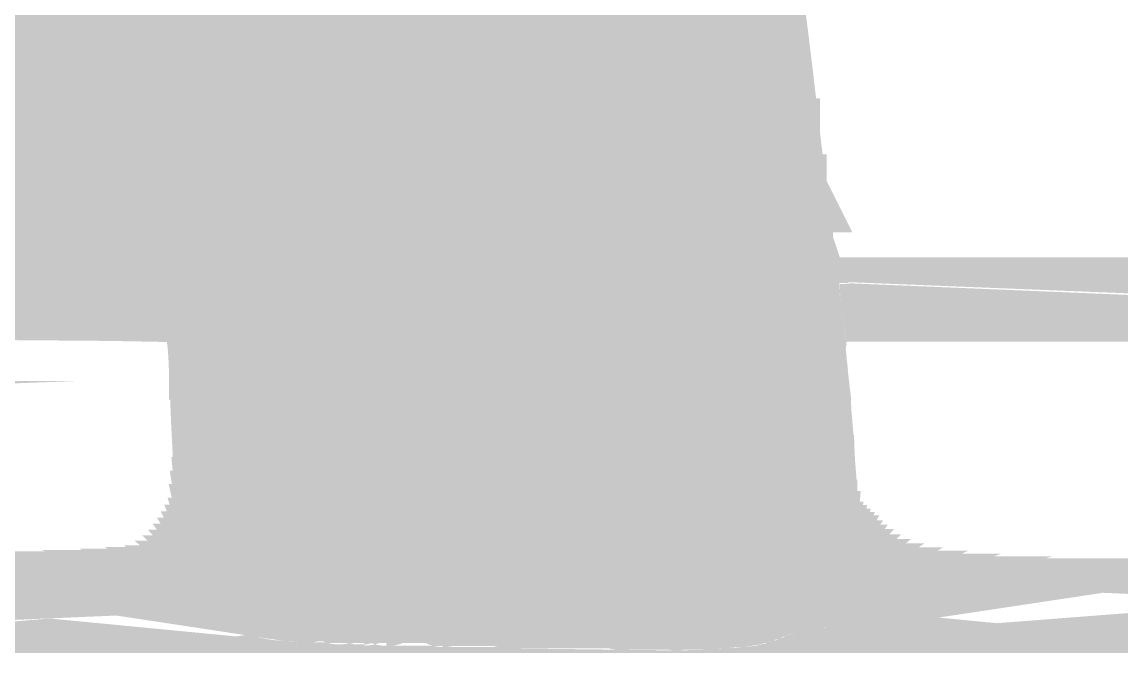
# Model space of a CAD drawing. Extents: x -22 to 239, y -29 to 162.
# Drawn here: x 192.526 to 193.804, y 32.065 to 32.799 of the extents above; entities that cross this region are included whole.
import ezdxf

# ---------------------------------------------------------------- set-up
doc = ezdxf.new("R2010")
doc.units = 0
doc.layers.add('2D_LINE_126', color=255, linetype='CONTINUOUS')

# ---------------------------------------------------------------- blocks, each defined once
blk = doc.blocks.new('SMOOTH_0$1')
at = {"const_width": 0.05}
blk.add_lwpolyline([(-0.025, 0, 1), (0.025, 0, 1)], format="xyb", close=True, dxfattribs=at)
blk = doc.blocks.new('DRAWING_129')
at = {"layer": '2D_LINE_126', "const_width": 0.1}
blk.add_lwpolyline([(-5.8264746667, 0.4786546667), (-5.6820706667, 0.4790993333), (-5.5718146667, 0.4782126667), (-5.4835, 0.476564), (-5.4811813333, 0.4764226667), (-5.478886, 0.4761013333), (-5.4766226667, 0.4756013333), (-5.4744053333, 0.4749266667), (-5.4722473333, 0.4740806667), (-5.4701506667, 0.4730626667), (-5.468926, 0.4723413333), (-5.4677646667, 0.4715253333), (-5.4666726667, 0.470618), (-5.465658, 0.4696253333), (-5.464726, 0.468554), (-5.463884, 0.4674106667), (-5.4631373333, 0.4662033333), (-5.4624906667, 0.46494), (-5.4619453333, 0.463622), (-5.4599073333, 0.4573886667), (-5.458322, 0.4510413333), (-5.4571933333, 0.4445973333), (-5.4551986667, 0.4273453333), (-5.45399, 0.4099853333), (-5.4508746667, 0.33415), (-5.4462253333, 0.243302), (-5.4446733333, 0.2273146667), (-5.4421686667, 0.2114566667), (-5.438704, 0.195714), (-5.4363026667, 0.1876386667), (-5.4332306667, 0.1798053333), (-5.4295073333, 0.17226), (-5.4251566667, 0.1650533333), (-5.4201286667, 0.158088), (-5.4145713333, 0.151556), (-5.4085126667, 0.1454866667), (-5.4019586667, 0.1398933333), (-5.3989353333, 0.137708), (-5.3957493333, 0.13578), (-5.392418, 0.1341166667), (-5.388962, 0.1327293333), (-5.3854046667, 0.1316273333), (-5.3817653333, 0.1308173333), (-5.3629793333, 0.127962), (-5.3440146667, 0.126138), (-5.2757926667, 0.1230693333), (-5.10946, 0.1198613333), (-4.9131226667, 0.117434), (-4.8766613333, 0.118258), (-4.840146, 0.1213073333), (-4.8317053333, 0.1225786667), (-4.823384, 0.1244493333), (-4.815218, 0.12691), (-4.8072486667, 0.1299486667), (-4.799518, 0.1335486667), (-4.792562, 0.1374833333), (-4.785972, 0.1420033333), (-4.779796, 0.1470746667), (-4.7740813333, 0.1526606667), (-4.7688286667, 0.1587713333), (-4.7651166667, 0.163882), (-4.761814, 0.169252), (-4.7589293333, 0.1748633333), (-4.7572653333, 0.1788213333), (-4.7559126667, 0.1828886667), (-4.7548753333, 0.1870486667), (-4.7541573333, 0.191298), (-4.7530346667, 0.2036), (-4.7528433333, 0.215914), (-4.754526, 0.269244), (-4.7570486667, 0.3120353333), (-4.7619173333, 0.3697913333), (-4.7680466667, 0.4316306667), (-4.7746293333, 0.488364), (-4.7815986667, 0.5445113333), (-4.788896, 0.604566), (-4.7954786667, 0.6598186667), (-4.8000246667, 0.6994146667), (-4.8042573333, 0.7359426667), (-4.8096813333, 0.7802266667), (-4.8153633333, 0.8248873333), (-4.8204086667, 0.8626806667)], dxfattribs=at)
for points in [[(-6.5965446667, 0.8247866667), (-6.5708766667, 0.86258), (-4.821164, 0.86258), (-4.8161186667, 0.8247866667)], [(-6.6268733333, 0.7801306667), (-6.5965446667, 0.8247866667), (-4.8161186667, 0.8247866667), (-4.8104373333, 0.7801306667)], [(-6.6569473333, 0.73585), (-6.6268733333, 0.7801306667), (-4.8104373333, 0.7801306667), (-4.805014, 0.73585)], [(-6.6671913333, 0.720766), (-6.6569473333, 0.73585), (-4.805014, 0.73585), (-4.803266, 0.720766)], [(-6.6817566667, 0.6993273333), (-6.6671913333, 0.720766), (-4.803266, 0.720766), (-4.8007813333, 0.6993273333)], [(-6.70829, 0.660272), (-6.6817566667, 0.6993273333), (-4.8007813333, 0.6993273333), (-4.7962973333, 0.660272)], [(-6.7463086667, 0.604476), (-6.7086606667, 0.6597286667), (-4.7962353333, 0.6597286667), (-4.7896526667, 0.604476)], [(-6.7082906667, 0.6602713333), (-6.70829, 0.660272), (-4.7962973333, 0.660272), (-4.7962973333, 0.6602713333)], [(-6.7086586667, 0.659732), (-6.7082906667, 0.6602713333), (-4.7962973333, 0.6602713333), (-4.7962353333, 0.659732)], [(-6.7086606667, 0.6597286667), (-6.7086586667, 0.659732), (-4.7962353333, 0.659732), (-4.7962353333, 0.6597286667)], [(-6.74631, 0.6044746667), (-6.7463086667, 0.604476), (-4.7896526667, 0.604476), (-4.789652, 0.6044746667)], [(-6.752576, 0.5952786667), (-6.74631, 0.6044746667), (-4.789652, 0.6044746667), (-4.7885346667, 0.5952786667)], [(-6.787322, 0.5444193333), (-6.7525766667, 0.595278), (-4.7885346667, 0.595278), (-4.7823553333, 0.5444193333)], [(-6.7525766667, 0.595278), (-6.752576, 0.5952786667), (-4.7885346667, 0.5952786667), (-4.7885346667, 0.595278)], [(-6.793566, 0.5352793333), (-6.7873233333, 0.5444173333), (-4.7823546667, 0.5444173333), (-4.7812206667, 0.5352793333)], [(-6.7873233333, 0.5444173333), (-6.787322, 0.5444193333), (-4.7823553333, 0.5444193333), (-4.7823546667, 0.5444173333)], [(-6.8233313333, 0.4919146667), (-6.7935673333, 0.535278), (-4.7812206667, 0.535278), (-4.775838, 0.4919146667)], [(-6.7935673333, 0.535278), (-6.793566, 0.5352793333), (-4.7812206667, 0.5352793333), (-4.7812206667, 0.535278)], [(-6.8314993333, 0.4798613333), (-6.8258013333, 0.48827), (-4.7753853333, 0.48827), (-4.77441, 0.4798613333)], [(-6.8258013333, 0.48827), (-6.8233313333, 0.4919146667), (-4.775838, 0.4919146667), (-4.7753853333, 0.48827)], [(-6.8345706667, 0.4753293333), (-6.83296, 0.477706), (-6.033226, 0.477706), (-6.1179753333, 0.4753293333)], [(-6.8345713333, 0.4753286667), (-6.8345706667, 0.4753293333), (-6.1179753333, 0.4753293333), (-6.117996, 0.4753286667)], [(-5.4834693333, 0.4773253333), (-5.483486, 0.477326), (-4.7741153333, 0.477326), (-4.7741153333, 0.4773253333)], [(-5.4834533333, 0.4773246667), (-5.4834693333, 0.4773253333), (-4.7741153333, 0.4773253333), (-4.7741153333, 0.4773246667)], [(-6.8371826667, 0.4714753333), (-6.834572, 0.4753266667), (-6.118016, 0.4753266667), (-6.1651566667, 0.4714753333)], [(-6.83296, 0.477706), (-6.83296, 0.4777066667), (-6.0332173333, 0.4777066667), (-6.033226, 0.477706)], [(-5.4811346667, 0.4771833333), (-5.4834533333, 0.4773246667), (-4.7741153333, 0.4773246667), (-4.7740993333, 0.4771833333)], [(-6.834572, 0.4753266667), (-6.8345713333, 0.4753286667), (-6.117996, 0.4753286667), (-6.118016, 0.4753266667)], [(-6.8318006667, 0.4794166667), (-6.8314993333, 0.4798613333), (-5.6820726667, 0.4798613333), (-5.8264773333, 0.4794166667)], [(-5.481106, 0.4771813333), (-5.4811346667, 0.4771833333), (-4.7740993333, 0.4771833333), (-4.7740986667, 0.4771813333)], [(-5.4810753333, 0.4771773333), (-5.481106, 0.4771813333), (-4.7740986667, 0.4771813333), (-4.7740986667, 0.4771773333)], [(-5.4787506667, 0.476852), (-5.47878, 0.476856), (-4.7740613333, 0.476856), (-4.7740606667, 0.476852)], [(-5.47878, 0.476856), (-5.4810753333, 0.4771773333), (-4.7740986667, 0.4771773333), (-4.7740613333, 0.476856)], [(-5.476458, 0.476346), (-5.4787213333, 0.4768453333), (-4.77406, 0.4768453333), (-4.774002, 0.476346)], [(-5.4787213333, 0.4768453333), (-5.4787506667, 0.476852), (-4.7740606667, 0.476852), (-4.77406, 0.4768453333)], [(-5.4764286667, 0.4763393333), (-5.476458, 0.476346), (-4.774002, 0.476346), (-4.7740013333, 0.4763393333)], [(-5.4741546667, 0.4756466667), (-5.4741833333, 0.4756553333), (-4.773922, 0.4756553333), (-4.7739206667, 0.4756466667)], [(-5.4741833333, 0.4756553333), (-5.4764006667, 0.4763306667), (-4.774, 0.4763306667), (-4.773922, 0.4756553333)], [(-5.4764006667, 0.4763306667), (-5.4764286667, 0.4763393333), (-4.7740013333, 0.4763393333), (-4.774, 0.4763306667)], [(-5.4741266667, 0.475636), (-5.4741546667, 0.4756466667), (-4.7739206667, 0.4756466667), (-4.7739193333, 0.475636)], [(-5.4719413333, 0.4747793333), (-5.4719693333, 0.47479), (-4.7738213333, 0.47479), (-4.77382, 0.4747793333)], [(-5.4719693333, 0.47479), (-5.4741266667, 0.475636), (-4.7739193333, 0.475636), (-4.7738213333, 0.47479)], [(-5.5718086667, 0.4789746667), (-5.6820646667, 0.4798613333), (-4.77441, 0.4798613333), (-4.7743066667, 0.4789746667)], [(-5.469818, 0.473748), (-5.4719146667, 0.474766), (-4.7738186667, 0.474766), (-4.7737006667, 0.473748)], [(-5.4719146667, 0.474766), (-5.4719413333, 0.4747793333), (-4.77382, 0.4747793333), (-4.7738186667, 0.474766)], [(-5.5718006667, 0.4789746667), (-5.571806, 0.4789746667), (-4.7743066667, 0.4789746667), (-4.7743066667, 0.4789746667)], [(-5.483486, 0.477326), (-5.5718006667, 0.4789746667), (-4.7743066667, 0.4789746667), (-4.7741153333, 0.477326)], [(-6.837184, 0.4714733333), (-6.8371826667, 0.4714753333), (-6.1651566667, 0.4714753333), (-6.1651846667, 0.4714733333)], [(-6.8371873333, 0.4714686667), (-6.837184, 0.4714733333), (-6.1651846667, 0.4714733333), (-6.1652133333, 0.4714686667)], [(-6.8374633333, 0.4710613333), (-6.8371873333, 0.4714686667), (-6.1652133333, 0.4714686667), (-6.1678086667, 0.4710613333)], [(-6.837466, 0.4710566667), (-6.8374633333, 0.4710613333), (-6.1678086667, 0.4710613333), (-6.1678386667, 0.4710566667)], [(-5.46979, 0.4737346667), (-5.469818, 0.473748), (-4.7737006667, 0.473748), (-4.7736986667, 0.4737346667)], [(-5.4685393333, 0.4729986667), (-5.469764, 0.4737193333), (-4.7736973333, 0.4737193333), (-4.7736133333, 0.4729986667)], [(-5.469764, 0.4737193333), (-5.46979, 0.4737346667), (-4.7736986667, 0.4737346667), (-4.7736973333, 0.4737193333)], [(-5.4685126667, 0.4729826667), (-5.4685393333, 0.4729986667), (-4.7736133333, 0.4729986667), (-4.773612, 0.4729826667)], [(-5.4684873333, 0.4729653333), (-5.4685126667, 0.4729826667), (-4.773612, 0.4729826667), (-4.7736093333, 0.4729653333)], [(-5.467326, 0.4721486667), (-5.4684873333, 0.4729653333), (-4.7736093333, 0.4729653333), (-4.7735146667, 0.4721486667)], [(-5.4673013333, 0.4721306667), (-5.467326, 0.4721486667), (-4.7735146667, 0.4721486667), (-4.7735126667, 0.4721306667)], [(-5.4672773333, 0.4721113333), (-5.4673013333, 0.4721306667), (-4.7735126667, 0.4721306667), (-4.7735106667, 0.4721113333)], [(-5.4661853333, 0.471204), (-5.4672773333, 0.4721113333), (-4.7735106667, 0.4721113333), (-4.7734053333, 0.471204)], [(-5.466162, 0.4711846667), (-5.4661853333, 0.471204), (-4.7734053333, 0.471204), (-4.7734033333, 0.4711846667)], [(-5.4651246667, 0.47017), (-5.46614, 0.4711626667), (-4.7734006667, 0.4711626667), (-4.7732853333, 0.47017)], [(-5.46614, 0.4711626667), (-5.466162, 0.4711846667), (-4.7734033333, 0.4711846667), (-4.7734006667, 0.4711626667)], [(-5.4651026667, 0.470148), (-5.4651246667, 0.47017), (-4.7732853333, 0.47017), (-4.7732826667, 0.470148)], [(-5.4650826667, 0.4701253333), (-5.4651026667, 0.470148), (-4.7732826667, 0.470148), (-4.77328, 0.4701253333)], [(-5.4641513333, 0.469054), (-5.4650826667, 0.4701253333), (-4.77328, 0.4701253333), (-4.773156, 0.469054)], [(-5.4641313333, 0.4690306667), (-5.4641513333, 0.469054), (-4.773156, 0.469054), (-4.7731533333, 0.4690306667)], [(-5.4641126667, 0.469006), (-5.4641313333, 0.4690306667), (-4.7731533333, 0.4690306667), (-4.77315, 0.469006)], [(-5.4632706667, 0.4678626667), (-5.4641126667, 0.469006), (-4.77315, 0.469006), (-4.7730173333, 0.4678626667)], [(-5.4632526667, 0.467838), (-5.4632706667, 0.4678626667), (-4.7730173333, 0.4678626667), (-4.7730146667, 0.467838)], [(-5.463236, 0.4678113333), (-5.4632526667, 0.467838), (-4.7730146667, 0.467838), (-4.773012, 0.4678113333)], [(-5.4624893333, 0.4666046667), (-5.463236, 0.4678113333), (-4.773012, 0.4678113333), (-4.7728713333, 0.4666046667)], [(-5.4624733333, 0.4665786667), (-5.4624893333, 0.4666046667), (-4.7728713333, 0.4666046667), (-4.7728686667, 0.4665786667)], [(-5.461812, 0.4652873333), (-5.4624593333, 0.4665506667), (-4.7728653333, 0.4665506667), (-4.7727186667, 0.4652873333)], [(-5.4624593333, 0.4665506667), (-5.4624733333, 0.4665786667), (-4.7728686667, 0.4665786667), (-4.7728653333, 0.4665506667)], [(-5.461798, 0.4652593333), (-5.461812, 0.4652873333), (-4.7727186667, 0.4652873333), (-4.7727153333, 0.4652593333)], [(-5.461786, 0.4652313333), (-5.461798, 0.4652593333), (-4.7727153333, 0.4652593333), (-4.7727126667, 0.4652313333)], [(-5.46123, 0.4638866667), (-5.4612413333, 0.4639133333), (-4.7725593333, 0.4639133333), (-4.772556, 0.4638866667)], [(-5.4612413333, 0.4639133333), (-5.461786, 0.4652313333), (-4.7727126667, 0.4652313333), (-4.7725593333, 0.4639133333)], [(-5.4591833333, 0.457626), (-5.4612213333, 0.4638593333), (-4.7725533333, 0.4638593333), (-4.77183, 0.457626)], [(-5.4612213333, 0.4638593333), (-5.46123, 0.4638866667), (-4.772556, 0.4638866667), (-4.7725533333, 0.4638593333)], [(-5.4591746667, 0.4575993333), (-5.4591833333, 0.457626), (-4.77183, 0.457626), (-4.7718266667, 0.4575993333)], [(-5.459168, 0.4575733333), (-5.4591746667, 0.4575993333), (-4.7718266667, 0.4575993333), (-4.771824, 0.4575733333)], [(-5.4575833333, 0.451226), (-5.459168, 0.4575733333), (-4.771824, 0.4575733333), (-4.7710873333, 0.451226)], [(-5.4575766667, 0.4512), (-5.4575833333, 0.451226), (-4.7710873333, 0.451226), (-4.7710846667, 0.4512)], [(-5.4564426667, 0.4447286667), (-5.457572, 0.4511726667), (-4.7710813333, 0.4511726667), (-4.7703333333, 0.4447286667)], [(-5.457572, 0.4511726667), (-5.4575766667, 0.4512), (-4.7710846667, 0.4512), (-4.7710813333, 0.4511726667)], [(-5.4564386667, 0.4447066667), (-5.4564426667, 0.4447286667), (-4.7703333333, 0.4447286667), (-4.7703306667, 0.4447066667)], [(-5.456436, 0.4446846667), (-5.4564386667, 0.4447066667), (-4.7703306667, 0.4447066667), (-4.7703286667, 0.4446846667)], [(-5.4549173333, 0.43155), (-5.456436, 0.4446846667), (-4.7703286667, 0.4446846667), (-4.7688046667, 0.43155)], [(-5.4544413333, 0.4274333333), (-5.4549173333, 0.43155), (-4.7688046667, 0.43155), (-4.7683966667, 0.4274333333)], [(-5.4544393333, 0.427416), (-5.4544413333, 0.4274333333), (-4.7683966667, 0.4274333333), (-4.7683946667, 0.427416)], [(-5.454438, 0.4273986667), (-5.4544393333, 0.427416), (-4.7683946667, 0.427416), (-4.7683926667, 0.4273986667)], [(-5.45323, 0.410038), (-5.454438, 0.4273986667), (-4.7683926667, 0.4273986667), (-4.766672, 0.410038)], [(-5.4532286667, 0.4100273333), (-5.45323, 0.410038), (-4.766672, 0.410038), (-4.7666713333, 0.4100273333)], [(-5.4515733333, 0.3697213333), (-5.4532286667, 0.4100166667), (-4.76667, 0.4100166667), (-4.762676, 0.3697213333)], [(-5.4532286667, 0.4100166667), (-5.4532286667, 0.4100273333), (-4.7666713333, 0.4100273333), (-4.76667, 0.4100166667)], [(-5.4501133333, 0.3341893333), (-5.4515733333, 0.3697213333), (-4.762676, 0.3697213333), (-4.7596806667, 0.3341893333)], [(-5.4489766667, 0.3119813333), (-5.4501133333, 0.3341893333), (-4.7596806667, 0.3341893333), (-4.7578086667, 0.3119813333)], [(-8.310862, 0.331538), (-8.310844, 0.3315386667), (-7.7439473333, 0.3315386667), (-7.7439473333, 0.331538)], [(-5.446788, 0.26921), (-5.4489766667, 0.3119813333), (-4.7578086667, 0.3119813333), (-4.7552873333, 0.26921)], [(-5.4454653333, 0.2433593333), (-5.446788, 0.26921), (-4.7552873333, 0.26921), (-4.7544713333, 0.2433593333)], [(-5.4439173333, 0.2274113333), (-5.4454653333, 0.2433593333), (-4.7544713333, 0.2433593333), (-4.753968, 0.2274113333)], [(-5.4421, 0.2159066667), (-5.4439173333, 0.2274113333), (-4.753968, 0.2274113333), (-4.7536053333, 0.2159066667)], [(-5.4396686667, 0.2036406667), (-5.44142, 0.2115973333), (-4.7536726667, 0.2115973333), (-4.7537966667, 0.2036406667)], [(-5.44142, 0.2115973333), (-5.4421, 0.2159066667), (-4.7536053333, 0.2159066667), (-4.7536726667, 0.2115973333)], [(-5.4366253333, 0.1913966667), (-5.437966, 0.1959046667), (-4.754502, 0.1959046667), (-4.7549133333, 0.1913966667)], [(-5.437966, 0.1959046667), (-5.4396686667, 0.2036406667), (-4.7537966667, 0.2036406667), (-4.754502, 0.1959046667)], [(-5.4320273333, 0.1790886667), (-5.4325333333, 0.180114), (-4.7576386667, 0.180114), (-4.7579793333, 0.1790886667)], [(-5.435314, 0.187204), (-5.4355813333, 0.1878866667), (-4.7555066667, 0.1878866667), (-4.755622, 0.187204)], [(-5.4337046667, 0.183102), (-5.435314, 0.187204), (-4.755622, 0.187204), (-4.7566446667, 0.183102)], [(-5.4325333333, 0.180114), (-5.4337046667, 0.183102), (-4.7566446667, 0.183102), (-4.7576386667, 0.180114)], [(-5.4355813333, 0.1878866667), (-5.4366253333, 0.1913966667), (-4.7549133333, 0.1913966667), (-4.7555066667, 0.1878866667)], [(-5.4270273333, 0.1696266667), (-5.428838, 0.1726266667), (-4.760936, 0.1726266667), (-4.762478, 0.1696266667)], [(-5.4245206667, 0.165474), (-5.4270273333, 0.1696266667), (-4.762478, 0.1696266667), (-4.765032, 0.165474)], [(-5.4301013333, 0.175186), (-5.4320273333, 0.1790886667), (-4.7579793333, 0.1790886667), (-4.7596206667, 0.175186)], [(-5.428838, 0.1726266667), (-5.4301013333, 0.175186), (-4.7596206667, 0.175186), (-4.760936, 0.1726266667)], [(-5.4149546667, 0.153182), (-5.4195286667, 0.1585586667), (-4.770016, 0.1585586667), (-4.774638, 0.153182)], [(-5.4236773333, 0.164306), (-5.4245206667, 0.165474), (-4.765032, 0.165474), (-4.7657506667, 0.164306)], [(-5.4200233333, 0.159244), (-5.4236773333, 0.164306), (-4.7657506667, 0.164306), (-4.7694266667, 0.159244)], [(-5.4195286667, 0.1585586667), (-5.4200233333, 0.159244), (-4.7694266667, 0.159244), (-4.770016, 0.1585586667)], [(-5.403972, 0.1426133333), (-5.4079946667, 0.1460466667), (-4.7822486667, 0.1460466667), (-4.78643, 0.1426133333)], [(-5.401488, 0.1404933333), (-5.403972, 0.1426133333), (-4.78643, 0.1426133333), (-4.7895206667, 0.1404933333)], [(-5.409588, 0.1476426667), (-5.4140106667, 0.1520733333), (-4.7757726667, 0.1520733333), (-4.7803053333, 0.1476426667)], [(-5.4079946667, 0.1460466667), (-5.409588, 0.1476426667), (-4.7803053333, 0.1476426667), (-4.7822486667, 0.1460466667)], [(-5.4140106667, 0.1520733333), (-5.4149546667, 0.153182), (-4.774638, 0.153182), (-4.7757726667, 0.1520733333)], [(-5.3755973333, 0.1306506667), (-5.3816246667, 0.1315666667), (-4.8055786667, 0.1315666667), (-4.807546, 0.1306506667)], [(-5.3628853333, 0.1287186667), (-5.3755973333, 0.1306506667), (-4.807546, 0.1306506667), (-4.8126133333, 0.1287186667)], [(-5.3816246667, 0.1315666667), (-5.3852093333, 0.1323646667), (-4.8038653333, 0.1323646667), (-4.8055786667, 0.1315666667)], [(-5.3852093333, 0.1323646667), (-5.3887066667, 0.133448), (-4.8015393333, 0.133448), (-4.8038653333, 0.1323646667)], [(-5.3906466667, 0.1342266667), (-5.3921046667, 0.134812), (-4.798832, 0.134812), (-4.7998666667, 0.1342266667)], [(-5.3887066667, 0.133448), (-5.3906466667, 0.1342266667), (-4.7998666667, 0.1342266667), (-4.8015393333, 0.133448)], [(-5.3921046667, 0.134812), (-5.395382, 0.136448), (-4.79594, 0.136448), (-4.798832, 0.134812)], [(-5.3981613333, 0.1381306667), (-5.398514, 0.138344), (-4.792654, 0.138344), (-4.7929653333, 0.1381306667)], [(-5.395382, 0.136448), (-5.3981613333, 0.1381306667), (-4.7929653333, 0.1381306667), (-4.79594, 0.136448)], [(-5.398514, 0.138344), (-5.401488, 0.1404933333), (-4.7895206667, 0.1404933333), (-4.792654, 0.138344)], [(-6.8877406667, 0.1153546667), (-6.9406253333, 0.1171006667), (-6.5340986667, 0.1171006667), (-6.615788, 0.1153546667)], [(-6.9407886667, 0.1171173333), (-6.9566946667, 0.1187353333), (-6.4957513333, 0.1187353333), (-6.533324, 0.1171173333)], [(-6.9566946667, 0.1187353333), (-6.962344, 0.1197686667), (-6.4717486667, 0.1197686667), (-6.4957513333, 0.1187353333)], [(-5.305912, 0.1251866667), (-5.34396, 0.1268986667), (-4.817898, 0.1268986667), (-4.8235773333, 0.1251866667)], [(-6.962344, 0.1197686667), (-6.9664073333, 0.1205126667), (-6.463774, 0.1205126667), (-6.4717486667, 0.1197686667)], [(-5.2757693333, 0.1238306667), (-5.305912, 0.1251866667), (-4.8235773333, 0.1251866667), (-4.8296093333, 0.1238306667)], [(-3.9304246667, 0.1169706667), (-4.1064453333, 0.1187873333), (-3.648662, 0.1187873333), (-3.7067186667, 0.1169706667)], [(-4.1064453333, 0.1187873333), (-4.1065453333, 0.1188873333), (-3.6454666667, 0.1188873333), (-3.648662, 0.1187873333)], [(-5.3515853333, 0.127632), (-5.3628853333, 0.1287186667), (-4.8126133333, 0.1287186667), (-4.815464, 0.127632)], [(-5.34396, 0.1268986667), (-5.3515853333, 0.127632), (-4.815464, 0.127632), (-4.817898, 0.1268986667)], [(-4.9797233333, 0.1190193333), (-5.1094506667, 0.1206226667), (-4.8574946667, 0.1206226667), (-4.8767013333, 0.1190193333)], [(-5.1094506667, 0.1206226667), (-5.1841753333, 0.122064), (-4.840234, 0.122064), (-4.8574946667, 0.1206226667)], [(-2.711526, 0.1169706667), (-2.8872506667, 0.118788), (-2.430148, 0.118788), (-2.4881126667, 0.1169706667)], [(-2.8872506667, 0.118788), (-2.887356, 0.1188886667), (-2.426936, 0.1188886667), (-2.430148, 0.118788)], [(-5.1841753333, 0.122064), (-5.2496986667, 0.123328), (-4.831846, 0.123328), (-4.840234, 0.122064)], [(-5.2496986667, 0.123328), (-5.2757693333, 0.1238306667), (-4.8296093333, 0.1238306667), (-4.831846, 0.123328)], [(-4.9131273333, 0.118196), (-4.9797233333, 0.1190193333), (-4.8767013333, 0.1190193333)], [(-4.1065453333, 0.1188873333), (-4.1071253333, 0.119468), (-3.6379526667, 0.119468), (-3.6454666667, 0.1188873333)], [(-1.7375226667, 0.1165466667), (-1.7923573333, 0.118638), (-1.352864, 0.118638), (-1.5353186667, 0.1165466667)], [(-6.8818506667, 0.11516), (-6.8877406667, 0.1153546667), (-6.615788, 0.1153546667), (-6.654788, 0.11516)]]:
    blk.add_lwpolyline(points, close=True, dxfattribs=at)
at = {"layer": '2D_LINE_126'}
for p in [(-4.8161186667, 0.8247866667), (-4.8161186667, 0.8247866667), (-4.8104373333, 0.7801306667), (-4.8104373333, 0.7801306667), (-4.805014, 0.73585), (-4.805014, 0.73585), (-4.803266, 0.720766), (-4.803266, 0.720766), (-4.8007813333, 0.6993273333), (-4.8007813333, 0.6993273333), (-4.7962973333, 0.660272), (-4.7962973333, 0.660272), (-4.7962973333, 0.6602713333), (-4.7962973333, 0.6602713333), (-4.7962353333, 0.659732), (-4.7962353333, 0.659732), (-4.7962353333, 0.6597286667), (-4.7962353333, 0.6597286667), (-4.7896526667, 0.604476), (-4.7896526667, 0.604476), (-4.789652, 0.6044746667), (-4.789652, 0.6044746667), (-4.7885346667, 0.5952786667), (-4.7885346667, 0.5952786667), (-4.7885346667, 0.595278), (-4.7885346667, 0.595278), (-4.7823553333, 0.5444193333), (-4.7823553333, 0.5444193333), (-4.7823546667, 0.5444173333), (-4.7823546667, 0.5444173333), (-4.7812206667, 0.5352793333), (-4.7812206667, 0.5352793333), (-4.7812206667, 0.535278), (-4.7812206667, 0.535278), (-4.775838, 0.4919146667), (-4.775838, 0.4919146667), (-4.7753853333, 0.48827), (-4.7753853333, 0.48827), (-5.6820726667, 0.4798613333), (-5.6820646667, 0.4798613333), (-5.5718086667, 0.4789746667), (-5.571806, 0.4789746667), (-5.5718006667, 0.4789746667), (-5.5718006667, 0.4789746667), (-5.483486, 0.477326), (-5.483486, 0.477326), (-5.4834693333, 0.4773253333), (-5.4834693333, 0.4773253333), (-5.4834533333, 0.4773246667), (-5.4834533333, 0.4773246667), (-5.4811346667, 0.4771833333), (-5.4811346667, 0.4771833333), (-5.481106, 0.4771813333), (-5.481106, 0.4771813333), (-5.4810753333, 0.4771773333), (-5.4810753333, 0.4771773333), (-5.47878, 0.476856), (-5.47878, 0.476856), (-5.4787506667, 0.476852), (-5.4787506667, 0.476852), (-5.4787213333, 0.4768453333), (-5.4787213333, 0.4768453333), (-5.476458, 0.476346), (-5.476458, 0.476346), (-5.4764286667, 0.4763393333), (-5.4764286667, 0.4763393333), (-5.4764006667, 0.4763306667), (-5.4764006667, 0.4763306667), (-5.4741833333, 0.4756553333), (-5.4741833333, 0.4756553333), (-5.4741546667, 0.4756466667), (-5.4741546667, 0.4756466667), (-5.4741266667, 0.475636), (-5.4741266667, 0.475636), (-5.4719693333, 0.47479), (-5.4719693333, 0.47479), (-5.4719413333, 0.4747793333), (-5.4719413333, 0.4747793333), (-5.4719146667, 0.474766), (-5.4719146667, 0.474766), (-4.77441, 0.4798613333), (-4.77441, 0.4798613333), (-4.7743066667, 0.4789746667), (-4.7743066667, 0.4789746667), (-4.7743066667, 0.4789746667), (-4.7743066667, 0.4789746667), (-4.7741153333, 0.477326), (-4.7741153333, 0.477326), (-4.7741153333, 0.4773253333), (-4.7741153333, 0.4773253333), (-4.7741153333, 0.4773246667), (-4.7741153333, 0.4773246667), (-4.7740993333, 0.4771833333), (-4.7740993333, 0.4771833333), (-4.7740986667, 0.4771813333), (-4.7740986667, 0.4771813333), (-4.7740986667, 0.4771773333), (-4.7740986667, 0.4771773333), (-4.7740613333, 0.476856), (-4.7740613333, 0.476856), (-4.7740606667, 0.476852), (-4.7740606667, 0.476852), (-4.77406, 0.4768453333), (-4.77406, 0.4768453333), (-4.774002, 0.476346), (-4.774002, 0.476346), (-4.7740013333, 0.4763393333), (-4.7740013333, 0.4763393333), (-4.774, 0.4763306667), (-4.774, 0.4763306667), (-4.773922, 0.4756553333), (-4.773922, 0.4756553333), (-4.7739206667, 0.4756466667), (-4.7739206667, 0.4756466667), (-4.7739193333, 0.475636), (-4.7739193333, 0.475636), (-4.7738213333, 0.47479), (-4.7738213333, 0.47479), (-4.77382, 0.4747793333), (-4.77382, 0.4747793333), (-4.7738186667, 0.474766), (-4.7738186667, 0.474766), (-5.469818, 0.473748), (-5.469818, 0.473748), (-5.46979, 0.4737346667), (-5.46979, 0.4737346667), (-5.469764, 0.4737193333), (-5.469764, 0.4737193333), (-5.4685393333, 0.4729986667), (-5.4685393333, 0.4729986667), (-5.4685126667, 0.4729826667), (-5.4685126667, 0.4729826667), (-5.4684873333, 0.4729653333), (-5.4684873333, 0.4729653333), (-5.467326, 0.4721486667), (-5.467326, 0.4721486667), (-5.4673013333, 0.4721306667), (-5.4673013333, 0.4721306667), (-5.4672773333, 0.4721113333), (-5.4672773333, 0.4721113333), (-5.4661853333, 0.471204), (-5.4661853333, 0.471204), (-5.466162, 0.4711846667), (-5.466162, 0.4711846667), (-5.46614, 0.4711626667), (-5.46614, 0.4711626667), (-5.4651246667, 0.47017), (-5.4651246667, 0.47017), (-5.4651026667, 0.470148), (-5.4651026667, 0.470148), (-5.4650826667, 0.4701253333), (-5.4650826667, 0.4701253333), (-5.4641513333, 0.469054), (-5.4641513333, 0.469054), (-5.4641313333, 0.4690306667), (-5.4641313333, 0.4690306667), (-5.4641126667, 0.469006), (-5.4641126667, 0.469006), (-5.4632706667, 0.4678626667), (-5.4632706667, 0.4678626667), (-5.4632526667, 0.467838), (-5.4632526667, 0.467838), (-5.463236, 0.4678113333), (-5.463236, 0.4678113333), (-5.4624893333, 0.4666046667), (-5.4624893333, 0.4666046667), (-5.4624733333, 0.4665786667), (-5.4624733333, 0.4665786667), (-5.4624593333, 0.4665506667), (-5.4624593333, 0.4665506667), (-5.461812, 0.4652873333), (-5.461812, 0.4652873333), (-5.461798, 0.4652593333), (-5.461798, 0.4652593333), (-5.461786, 0.4652313333), (-5.461786, 0.4652313333), (-5.4612413333, 0.4639133333), (-5.4612413333, 0.4639133333), (-5.46123, 0.4638866667), (-5.46123, 0.4638866667), (-5.4612213333, 0.4638593333), (-5.4612213333, 0.4638593333), (-4.7737006667, 0.473748), (-4.7737006667, 0.473748), (-4.7736986667, 0.4737346667), (-4.7736986667, 0.4737346667), (-4.7736973333, 0.4737193333), (-4.7736973333, 0.4737193333), (-4.7736133333, 0.4729986667), (-4.7736133333, 0.4729986667), (-4.773612, 0.4729826667), (-4.773612, 0.4729826667), (-4.7736093333, 0.4729653333), (-4.7736093333, 0.4729653333), (-4.7735146667, 0.4721486667), (-4.7735146667, 0.4721486667), (-4.7735126667, 0.4721306667), (-4.7735126667, 0.4721306667), (-4.7735106667, 0.4721113333), (-4.7735106667, 0.4721113333), (-4.7734053333, 0.471204), (-4.7734053333, 0.471204), (-4.7734033333, 0.4711846667), (-4.7734033333, 0.4711846667), (-4.7734006667, 0.4711626667), (-4.7734006667, 0.4711626667), (-4.7732853333, 0.47017), (-4.7732853333, 0.47017), (-4.7732826667, 0.470148), (-4.7732826667, 0.470148), (-4.77328, 0.4701253333), (-4.77328, 0.4701253333), (-4.773156, 0.469054), (-4.773156, 0.469054), (-4.7731533333, 0.4690306667), (-4.7731533333, 0.4690306667), (-4.77315, 0.469006), (-4.77315, 0.469006), (-4.7730173333, 0.4678626667), (-4.7730173333, 0.4678626667), (-4.7730146667, 0.467838), (-4.7730146667, 0.467838), (-4.773012, 0.4678113333), (-4.773012, 0.4678113333), (-4.7728713333, 0.4666046667), (-4.7728713333, 0.4666046667), (-4.7728686667, 0.4665786667), (-4.7728686667, 0.4665786667), (-4.7728653333, 0.4665506667), (-4.7728653333, 0.4665506667), (-4.7727186667, 0.4652873333), (-4.7727186667, 0.4652873333), (-4.7727153333, 0.4652593333), (-4.7727153333, 0.4652593333), (-4.7727126667, 0.4652313333), (-4.7727126667, 0.4652313333), (-4.7725593333, 0.4639133333), (-4.7725593333, 0.4639133333), (-4.772556, 0.4638866667), (-4.772556, 0.4638866667), (-4.7725533333, 0.4638593333), (-4.7725533333, 0.4638593333), (-5.4591833333, 0.457626), (-5.4591833333, 0.457626), (-5.4591746667, 0.4575993333), (-5.4591746667, 0.4575993333), (-5.459168, 0.4575733333), (-5.459168, 0.4575733333), (-5.4575833333, 0.451226), (-5.4575833333, 0.451226), (-5.4575766667, 0.4512), (-5.4575766667, 0.4512), (-5.457572, 0.4511726667), (-5.457572, 0.4511726667), (-4.77183, 0.457626), (-4.77183, 0.457626), (-4.7718266667, 0.4575993333), (-4.7718266667, 0.4575993333), (-4.771824, 0.4575733333), (-4.771824, 0.4575733333), (-4.7710873333, 0.451226), (-4.7710873333, 0.451226), (-4.7710846667, 0.4512), (-4.7710846667, 0.4512), (-4.7710813333, 0.4511726667), (-4.7710813333, 0.4511726667), (-5.4564426667, 0.4447286667), (-5.4564426667, 0.4447286667), (-5.4564386667, 0.4447066667), (-5.4564386667, 0.4447066667), (-5.456436, 0.4446846667), (-5.456436, 0.4446846667), (-4.7703333333, 0.4447286667), (-4.7703333333, 0.4447286667), (-4.7703306667, 0.4447066667), (-4.7703306667, 0.4447066667), (-4.7703286667, 0.4446846667), (-4.7703286667, 0.4446846667), (-5.4549173333, 0.43155), (-5.4549173333, 0.43155), (-5.4544413333, 0.4274333333), (-5.4544413333, 0.4274333333), (-5.4544393333, 0.427416), (-5.4544393333, 0.427416), (-5.454438, 0.4273986667), (-5.454438, 0.4273986667), (-4.7688046667, 0.43155), (-4.7688046667, 0.43155), (-4.7683966667, 0.4274333333), (-4.7683966667, 0.4274333333), (-4.7683946667, 0.427416), (-4.7683946667, 0.427416), (-4.7683926667, 0.4273986667), (-4.7683926667, 0.4273986667), (-5.45323, 0.410038), (-5.45323, 0.410038), (-5.4532286667, 0.4100273333), (-5.4532286667, 0.4100273333), (-5.4532286667, 0.4100166667), (-5.4532286667, 0.4100166667), (-4.766672, 0.410038), (-4.766672, 0.410038), (-4.7666713333, 0.4100273333), (-4.7666713333, 0.4100273333), (-4.76667, 0.4100166667), (-4.76667, 0.4100166667), (-5.4515733333, 0.3697213333), (-5.4515733333, 0.3697213333), (-4.762676, 0.3697213333), (-4.762676, 0.3697213333), (-5.4501133333, 0.3341893333), (-5.4501133333, 0.3341893333), (-4.7596806667, 0.3341893333), (-4.7596806667, 0.3341893333), (-5.4489766667, 0.3119813333), (-5.4489766667, 0.3119813333), (-4.7578086667, 0.3119813333), (-4.7578086667, 0.3119813333), (-5.446788, 0.26921), (-5.446788, 0.26921), (-4.7552873333, 0.26921), (-4.7552873333, 0.26921), (-5.4454653333, 0.2433593333), (-5.4454653333, 0.2433593333), (-4.7544713333, 0.2433593333), (-4.7544713333, 0.2433593333), (-5.4439173333, 0.2274113333), (-5.4439173333, 0.2274113333), (-4.753968, 0.2274113333), (-4.753968, 0.2274113333), (-5.4421, 0.2159066667), (-5.4421, 0.2159066667), (-5.44142, 0.2115973333), (-5.44142, 0.2115973333), (-4.7536726667, 0.2115973333), (-4.7536726667, 0.2115973333), (-4.7536053333, 0.2159066667), (-4.7536053333, 0.2159066667), (-5.4396686667, 0.2036406667), (-5.4396686667, 0.2036406667), (-5.437966, 0.1959046667), (-5.437966, 0.1959046667), (-4.754502, 0.1959046667), (-4.754502, 0.1959046667), (-4.7537966667, 0.2036406667), (-4.7537966667, 0.2036406667), (-5.4366253333, 0.1913966667), (-5.4366253333, 0.1913966667), (-5.4355813333, 0.1878866667), (-5.4355813333, 0.1878866667), (-5.435314, 0.187204), (-5.435314, 0.187204), (-5.4337046667, 0.183102), (-5.4337046667, 0.183102), (-5.4325333333, 0.180114), (-5.4325333333, 0.180114), (-4.7576386667, 0.180114), (-4.7576386667, 0.180114), (-4.7566446667, 0.183102), (-4.7566446667, 0.183102), (-4.755622, 0.187204), (-4.755622, 0.187204), (-4.7555066667, 0.1878866667), (-4.7555066667, 0.1878866667), (-4.7549133333, 0.1913966667), (-4.7549133333, 0.1913966667), (-5.4320273333, 0.1790886667), (-5.4320273333, 0.1790886667), (-5.4301013333, 0.175186), (-5.4301013333, 0.175186), (-5.428838, 0.1726266667), (-5.428838, 0.1726266667), (-5.4270273333, 0.1696266667), (-5.4270273333, 0.1696266667), (-4.762478, 0.1696266667), (-4.762478, 0.1696266667), (-4.760936, 0.1726266667), (-4.760936, 0.1726266667), (-4.7596206667, 0.175186), (-4.7596206667, 0.175186), (-4.7579793333, 0.1790886667), (-4.7579793333, 0.1790886667), (-5.4245206667, 0.165474), (-5.4245206667, 0.165474), (-5.4236773333, 0.164306), (-5.4236773333, 0.164306), (-5.4200233333, 0.159244), (-5.4200233333, 0.159244), (-5.4195286667, 0.1585586667), (-5.4195286667, 0.1585586667), (-4.770016, 0.1585586667), (-4.770016, 0.1585586667), (-4.7694266667, 0.159244), (-4.7694266667, 0.159244), (-4.7657506667, 0.164306), (-4.7657506667, 0.164306), (-4.765032, 0.165474), (-4.765032, 0.165474), (-5.4149546667, 0.153182), (-5.4149546667, 0.153182), (-5.4140106667, 0.1520733333), (-5.4140106667, 0.1520733333), (-5.409588, 0.1476426667), (-5.409588, 0.1476426667), (-5.4079946667, 0.1460466667), (-5.4079946667, 0.1460466667), (-5.403972, 0.1426133333), (-5.403972, 0.1426133333), (-4.78643, 0.1426133333), (-4.78643, 0.1426133333), (-4.7822486667, 0.1460466667), (-4.7822486667, 0.1460466667), (-4.7803053333, 0.1476426667), (-4.7803053333, 0.1476426667), (-4.7757726667, 0.1520733333), (-4.7757726667, 0.1520733333), (-4.774638, 0.153182), (-4.774638, 0.153182), (-5.401488, 0.1404933333), (-5.401488, 0.1404933333), (-5.398514, 0.138344), (-5.398514, 0.138344), (-5.3981613333, 0.1381306667), (-5.3981613333, 0.1381306667), (-5.395382, 0.136448), (-5.395382, 0.136448), (-5.3921046667, 0.134812), (-5.3921046667, 0.134812), (-5.3906466667, 0.1342266667), (-5.3906466667, 0.1342266667), (-5.3887066667, 0.133448), (-5.3887066667, 0.133448), (-5.3852093333, 0.1323646667), (-5.3852093333, 0.1323646667), (-5.3816246667, 0.1315666667), (-5.3816246667, 0.1315666667), (-5.3755973333, 0.1306506667), (-5.3755973333, 0.1306506667), (-4.807546, 0.1306506667), (-4.807546, 0.1306506667), (-4.8055786667, 0.1315666667), (-4.8055786667, 0.1315666667), (-4.8038653333, 0.1323646667), (-4.8038653333, 0.1323646667), (-4.8015393333, 0.133448), (-4.8015393333, 0.133448), (-4.7998666667, 0.1342266667), (-4.7998666667, 0.1342266667), (-4.798832, 0.134812), (-4.798832, 0.134812), (-4.79594, 0.136448), (-4.79594, 0.136448), (-4.7929653333, 0.1381306667), (-4.7929653333, 0.1381306667), (-4.792654, 0.138344), (-4.792654, 0.138344), (-4.7895206667, 0.1404933333), (-4.7895206667, 0.1404933333), (-5.3628853333, 0.1287186667), (-5.3628853333, 0.1287186667), (-5.3515853333, 0.127632), (-5.3515853333, 0.127632), (-5.34396, 0.1268986667), (-5.34396, 0.1268986667), (-5.305912, 0.1251866667), (-5.305912, 0.1251866667), (-5.2757693333, 0.1238306667), (-5.2757693333, 0.1238306667), (-5.2496986667, 0.123328), (-5.2496986667, 0.123328), (-5.1841753333, 0.122064), (-5.1841753333, 0.122064), (-5.1094506667, 0.1206226667), (-5.1094506667, 0.1206226667), (-4.9797233333, 0.1190193333), (-4.9797233333, 0.1190193333), (-4.9131273333, 0.118196), (-4.8767013333, 0.1190193333), (-4.8767013333, 0.1190193333), (-4.8574946667, 0.1206226667), (-4.8574946667, 0.1206226667), (-4.840234, 0.122064), (-4.840234, 0.122064), (-4.831846, 0.123328), (-4.831846, 0.123328), (-4.8296093333, 0.1238306667), (-4.8296093333, 0.1238306667), (-4.8235773333, 0.1251866667), (-4.8235773333, 0.1251866667), (-4.817898, 0.1268986667), (-4.817898, 0.1268986667), (-4.815464, 0.127632), (-4.815464, 0.127632), (-4.8126133333, 0.1287186667), (-4.8126133333, 0.1287186667)]:
    blk.add_blockref('SMOOTH_0$1', p, dxfattribs=at)

msp = doc.modelspace()

# ---------------------------------------------------------------- block references
msp.add_blockref('DRAWING_129', (198.2, 32))

doc.saveas('drawing.dxf')
